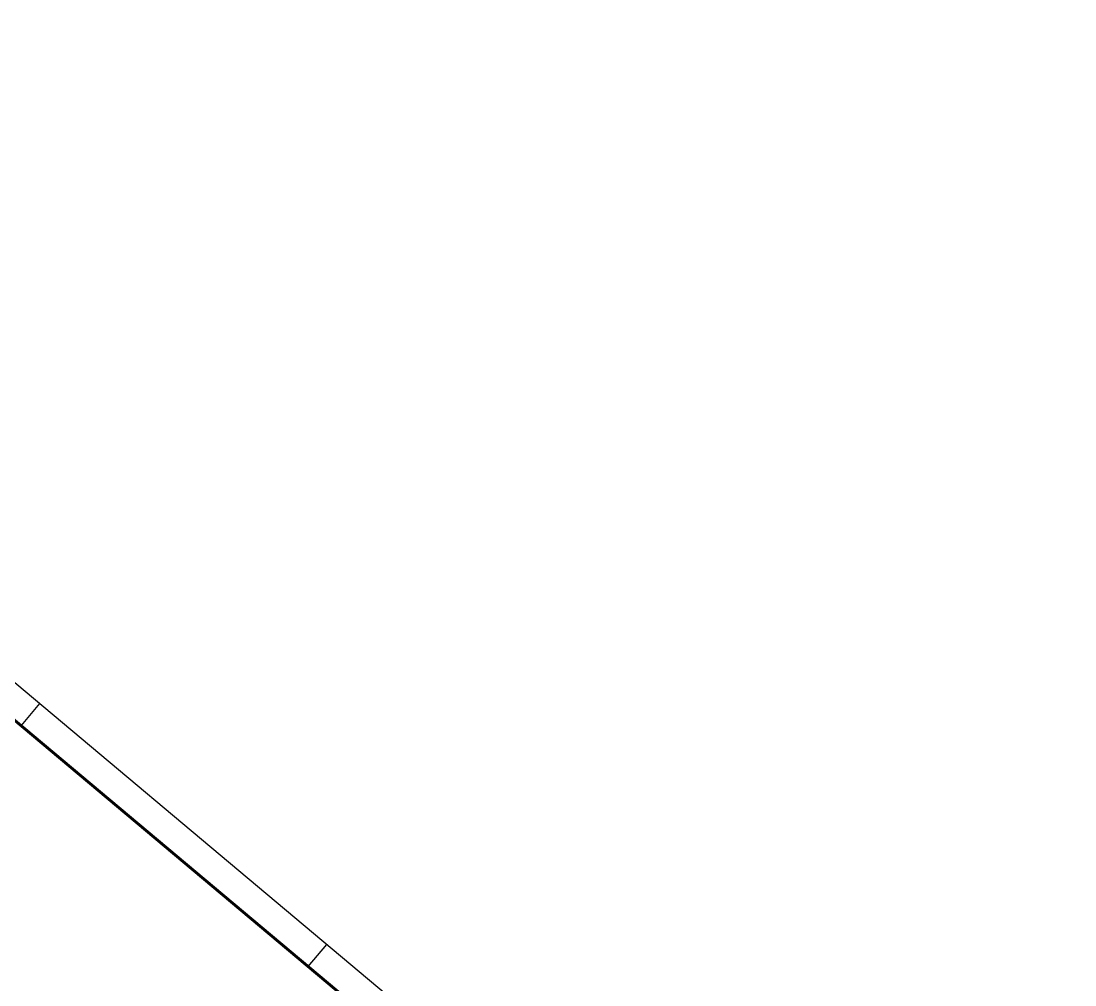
# Model space of a CAD drawing. Extents: x 207448 to 207705, y 7657586 to 7657835.
# Drawn here: x 207612.9 to 207704.8, y 7657750.6 to 7657834.5 of the extents above; entities that cross this region are included whole.
import ezdxf
from ezdxf.enums import TextEntityAlignment as Align

# ---------------------------------------------------------------- set-up
doc = ezdxf.new("R2010")
doc.units = 0
for name, color, linetype in [('A-FORMATO', 8, 'Continuous'), ('FOLHA', 7, 'Continuous'), ('FRM-P02', 2, 'Continuous')]:
    doc.layers.add(name, color=color, linetype=linetype)
doc.styles.add('ARIAL', font='arial.ttf')
doc.styles.add('ROMANC', font='romanc__.ttf')
doc.styles.add('ROMANS', font='romans', dxfattribs={"height": 0.85})
doc.styles.add('STYLE3', font='arial.ttf')

# ---------------------------------------------------------------- blocks, each defined once
blk = doc.blocks.new('PP-XYZ.000-9A00-001_A')
at = {"layer": 'FOLHA', "color": 1}
for p, q in [((340.5, 0), (340.5, 10)), ((471, 0), (471, 10))]:
    blk.add_line(p, q, dxfattribs=at)
at = {"layer": 'FOLHA', "color": 2, "const_width": 1}
blk.add_lwpolyline([(831, 584), (25, 584), (25, 10), (831, 10), (831, 584)], dxfattribs=at)
at = {"layer": 'FOLHA', "color": 1}
blk.add_lwpolyline([(0, 0), (841, 0)], dxfattribs=at)
at = {"color": 2, "linetype": 'ByBlock', "lineweight": 0}
for tag, p, style in [('0000/00', (660.13, 145.89), 'ROMANC'), ('LOCAL', (692.24, 145.89), 'ROMANS'), ('DE-0000/00-000-000-000', (781.56, 136.5), 'ROMANC'), ('CREA', (790.19, 125.89), 'ROMANC')]:
    blk.add_attdef(tag, p, '', height=2, dxfattribs=dict(at, style=style))
at = {"color": 2, "linetype": 'ByBlock', "lineweight": 0, "style": 'ROMANS'}
blk.add_attdef('PROJETO', text='', height=3, dxfattribs=at).set_placement((718.82, 137.97), align=Align.MIDDLE_CENTER)
at = {"color": 2, "linetype": 'ByBlock', "lineweight": 0, "style": 'ROMANC'}
blk.add_attdef('RESPONSÁVEL_TÉCNICO', text='', height=2, dxfattribs=at).set_placement((738.09, 126.07), align=Align.TOP_CENTER)
at = {"color": 2, "style": 'ROMANS', "width": 0.9}
for tag, p in [('ASSUNTO1', (658.49, 53.87)), ('ASSUNTO2', (658.49, 50.37)), ('ASSUNTO3', (658.49, 46.87))]:
    blk.add_attdef(tag, text='', height=2, dxfattribs=at).set_placement(p, align=Align.TOP_LEFT)
at = {"color": 2, "style": 'STYLE3'}
blk.add_attdef('FOLHA', text='', height=4, dxfattribs=at).set_placement((815.01, 20.08), align=Align.MIDDLE_CENTER)
at = {"layer": 'A-FORMATO', "color": 2, "lineweight": -3, "style": 'ARIAL'}
for tag, p in [('NDOCUMENTO', (473.43, 36.15)), ('DESCRICAO3', (534.26, 36.15)), ('NDOCUMENTO', (473.43, 30.07)), ('DESCRICAO2', (534.26, 30.07)), ('NDOCUMENTO', (473.43, 23.99)), ('DESCRICAO1', (534.26, 23.99))]:
    blk.add_attdef(tag, p, '', height=2.43, rotation=360, dxfattribs=at)
at = {"layer": 'FRM-P02', "style": 'ROMANS'}
for tag, p in [('28', (661, 218.41)), ('29', (671, 218.41)), ('31', (762, 218.41)), ('32', (774, 218.41)), ('33', (786, 218.41)), ('34', (798, 218.41)), ('35', (810, 218.41)), ('19', (661, 212.71)), ('20', (671, 212.71)), ('22', (762, 212.71)), ('23', (774, 212.71)), ('24', (786, 212.71)), ('25', (798, 212.71)), ('26', (810, 212.71)), ('10', (661, 206.93)), ('11', (671, 207.01)), ('13', (762, 207.01)), ('14', (774, 207.01)), ('15', (786, 207.01)), ('16', (798, 207.01)), ('17', (810, 207.01)), ('1', (661, 201.23)), ('2', (671, 201.23)), ('4', (762.09, 201.23)), ('5', (774.15, 201.23)), ('6', (786.04, 201.23)), ('7', (798.19, 201.23)), ('8', (810.19, 201.23))]:
    blk.add_attdef(tag, text='', height=2, dxfattribs=at).set_placement(p, align=Align.MIDDLE_CENTER)
for tag, p in [('30', (677.61, 217.34)), ('21', (677.61, 211.64)), ('12', (677.61, 205.94)), ('3', (677.61, 200.24))]:
    blk.add_attdef(tag, p, '', height=2, dxfattribs=at)
at = {"layer": 'FRM-P02', "style": 'ROMANS', "width": 0.85, "flags": 1}
blk.add_attdef('00/00/00', text='', height=2, dxfattribs=at).set_placement((823.5, 218.41), align=Align.MIDDLE_CENTER)
at = {"layer": 'FRM-P02', "style": 'ROMANS', "width": 0.85}
for p in [(823.5, 212.71), (823.5, 207.01), (823.5, 201.23)]:
    blk.add_attdef('00/00/00', text='', height=2, dxfattribs=at).set_placement(p, align=Align.MIDDLE_CENTER)
at = {"layer": 'FRM-P02', "style": 'ROMANS', "width": 0.8}
for tag, height, p in [('ESCALA', 2.63, (774.91, 37)), ('DIRETOR', 1.4, (700.04, 33.97)), ('DATA', 2.63, (801.74, 36.54)), ('ENGENHEIRO', 1.4, (683.84, 22.86)), ('ARQUIVO', 1.4, (728.03, 14.96)), ('SETOR', 1.4, (751.65, 14.91)), ('DATA', 1.4, (775.01, 15))]:
    blk.add_attdef(tag, text='', height=height, dxfattribs=at).set_placement(p, align=Align.TOP_LEFT)

msp = doc.modelspace()

# ---------------------------------------------------------------- block references
at = {"xscale": 0.250000000070606, "yscale": 0.250000000070606, "zscale": 0.250000000070606, "rotation": 140.0043312425254}
msp.add_blockref('PP-XYZ.000-9A00-001_A', (207704.755, 7657699.401, 0), dxfattribs=at)

doc.saveas('drawing.dxf')
